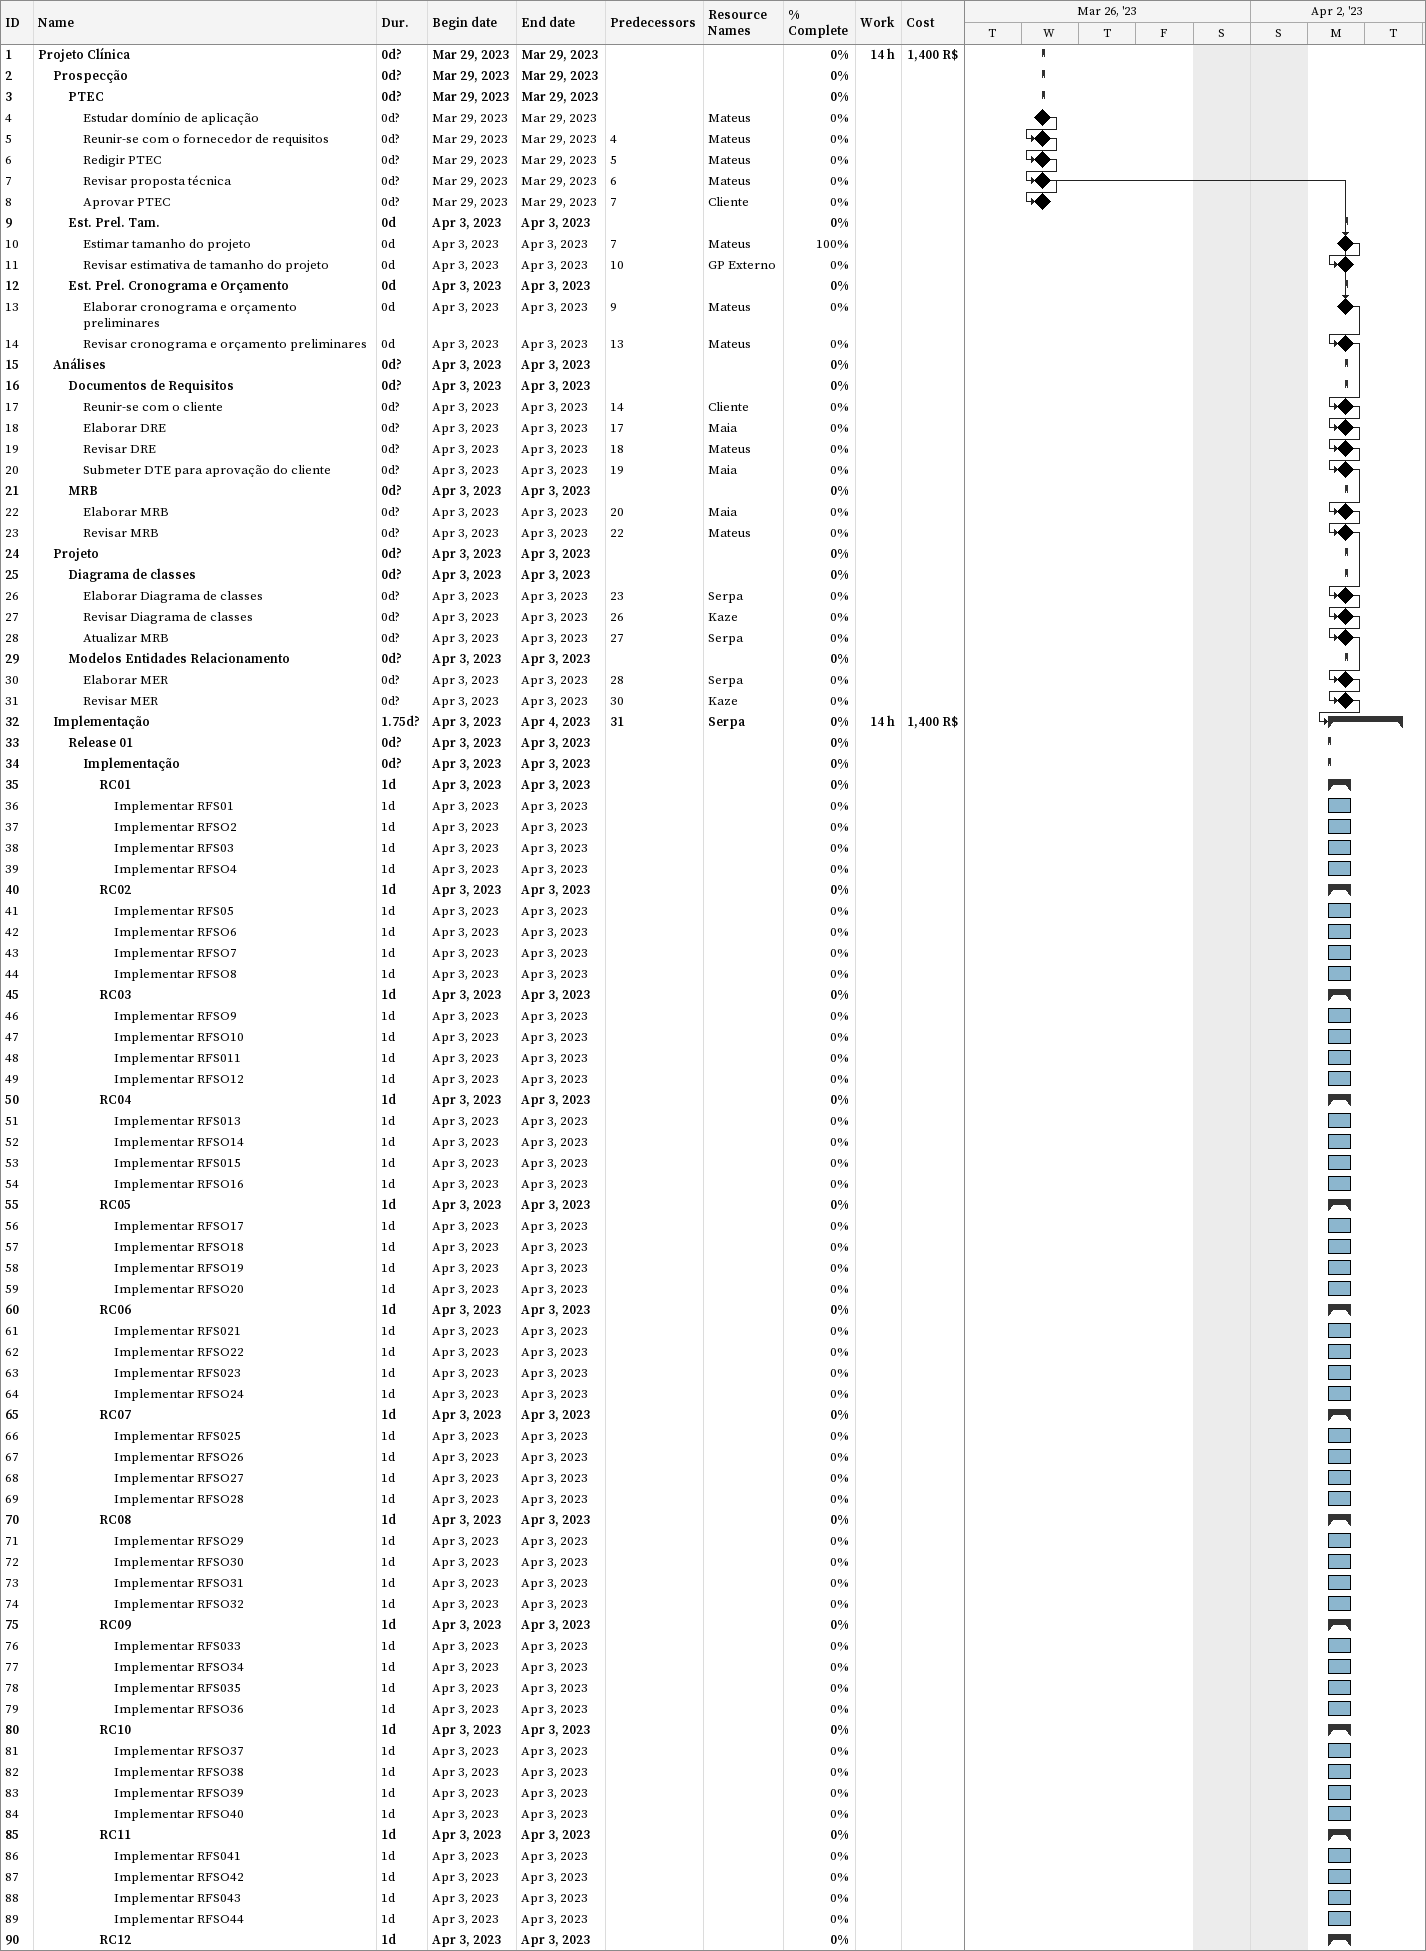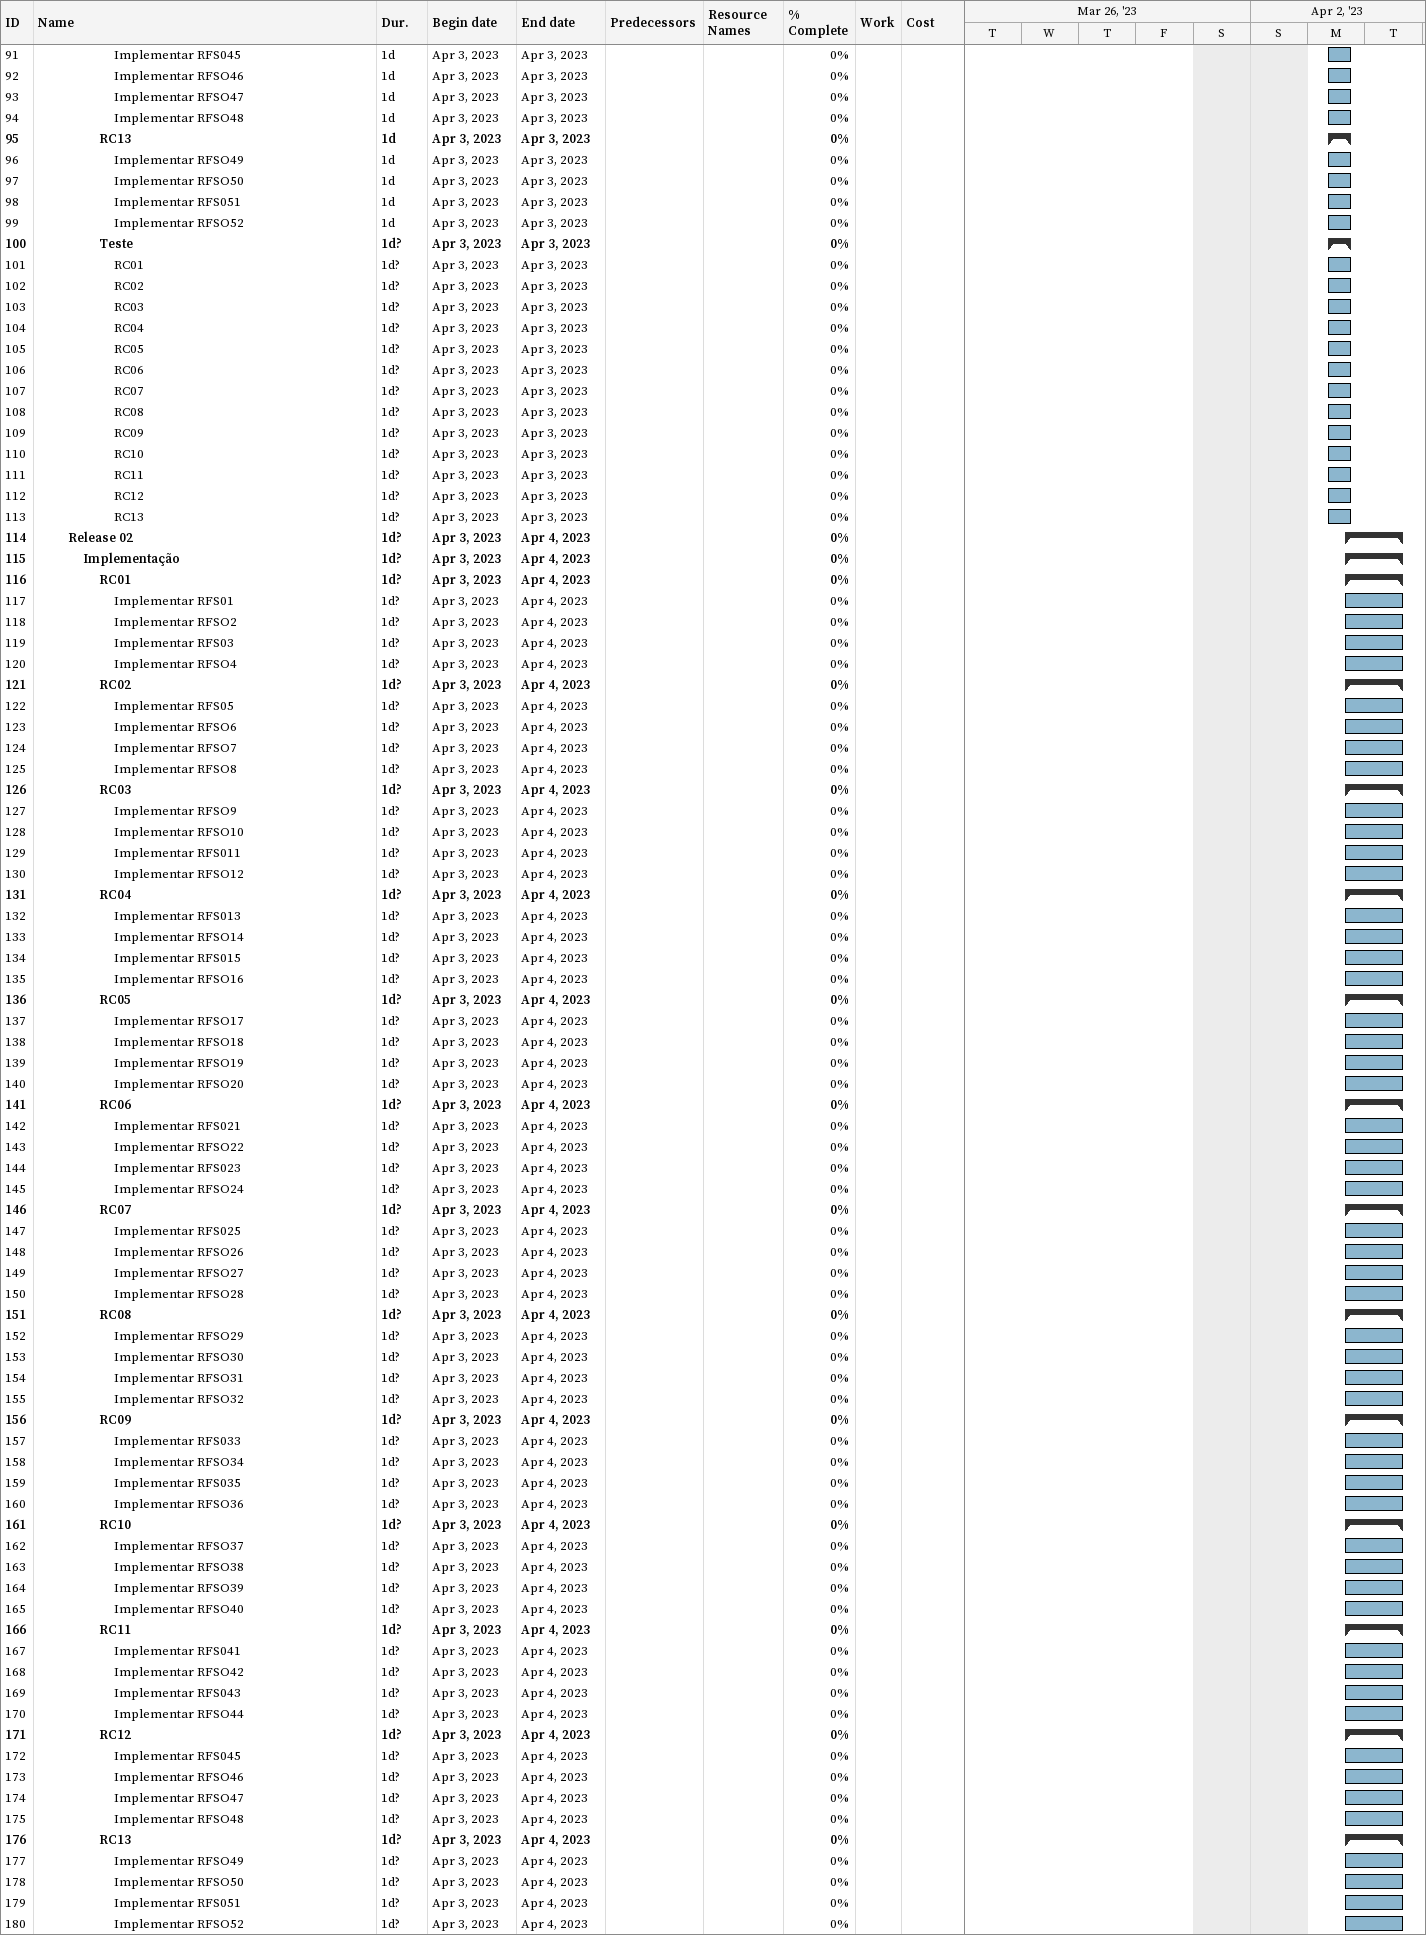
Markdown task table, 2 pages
| ID | Level | Task | Duration | Start | Finish | Predecessors | Resources | % complete | Work (h) | Cost (R$) |
|---|---|---|---|---|---|---|---|---|---|---|
| 1 | 1 | **Projeto Clínica** | 0d? | 2023-03-29 | 2023-03-29 |  |  | 0 | 14 | 1400 |
| 2 | 2 | **Prospecção** | 0d? | 2023-03-29 | 2023-03-29 |  |  | 0 |  |  |
| 3 | 3 | **PTEC** | 0d? | 2023-03-29 | 2023-03-29 |  |  | 0 |  |  |
| 4 | 4 | Estudar domínio de aplicação | 0d? | 2023-03-29 | 2023-03-29 |  | Mateus | 0 |  |  |
| 5 | 4 | Reunir-se com o fornecedor de requisitos | 0d? | 2023-03-29 | 2023-03-29 | 4 | Mateus | 0 |  |  |
| 6 | 4 | Redigir PTEC | 0d? | 2023-03-29 | 2023-03-29 | 5 | Mateus | 0 |  |  |
| 7 | 4 | Revisar proposta técnica | 0d? | 2023-03-29 | 2023-03-29 | 6 | Mateus | 0 |  |  |
| 8 | 4 | Aprovar PTEC | 0d? | 2023-03-29 | 2023-03-29 | 7 | Cliente | 0 |  |  |
| 9 | 3 | **Est. Prel. Tam.** | 0d | 2023-04-03 | 2023-04-03 |  |  | 0 |  |  |
| 10 | 4 | Estimar tamanho do projeto | 0d | 2023-04-03 | 2023-04-03 | 7 | Mateus | 100 |  |  |
| 11 | 4 | Revisar estimativa de tamanho do projeto | 0d | 2023-04-03 | 2023-04-03 | 10 | GP Externo | 0 |  |  |
| 12 | 3 | **Est. Prel. Cronograma e Orçamento** | 0d | 2023-04-03 | 2023-04-03 |  |  | 0 |  |  |
| 13 | 4 | Elaborar cronograma e orçamento preliminares | 0d | 2023-04-03 | 2023-04-03 | 9 | Mateus | 0 |  |  |
| 14 | 4 | Revisar cronograma e orçamento preliminares | 0d | 2023-04-03 | 2023-04-03 | 13 | Mateus | 0 |  |  |
| 15 | 2 | **Análises** | 0d? | 2023-04-03 | 2023-04-03 |  |  | 0 |  |  |
| 16 | 3 | **Documentos de Requisitos** | 0d? | 2023-04-03 | 2023-04-03 |  |  | 0 |  |  |
| 17 | 4 | Reunir-se com o cliente | 0d? | 2023-04-03 | 2023-04-03 | 14 | Cliente | 0 |  |  |
| 18 | 4 | Elaborar DRE | 0d? | 2023-04-03 | 2023-04-03 | 17 | Maia | 0 |  |  |
| 19 | 4 | Revisar DRE | 0d? | 2023-04-03 | 2023-04-03 | 18 | Mateus | 0 |  |  |
| 20 | 4 | Submeter DTE para aprovação do cliente | 0d? | 2023-04-03 | 2023-04-03 | 19 | Maia | 0 |  |  |
| 21 | 3 | **MRB** | 0d? | 2023-04-03 | 2023-04-03 |  |  | 0 |  |  |
| 22 | 4 | Elaborar MRB | 0d? | 2023-04-03 | 2023-04-03 | 20 | Maia | 0 |  |  |
| 23 | 4 | Revisar MRB | 0d? | 2023-04-03 | 2023-04-03 | 22 | Mateus | 0 |  |  |
| 24 | 2 | **Projeto** | 0d? | 2023-04-03 | 2023-04-03 |  |  | 0 |  |  |
| 25 | 3 | **Diagrama de classes** | 0d? | 2023-04-03 | 2023-04-03 |  |  | 0 |  |  |
| 26 | 4 | Elaborar Diagrama de classes | 0d? | 2023-04-03 | 2023-04-03 | 23 | Serpa | 0 |  |  |
| 27 | 4 | Revisar Diagrama de classes | 0d? | 2023-04-03 | 2023-04-03 | 26 | Kaze | 0 |  |  |
| 28 | 4 | Atualizar MRB | 0d? | 2023-04-03 | 2023-04-03 | 27 | Serpa | 0 |  |  |
| 29 | 3 | **Modelos Entidades Relacionamento** | 0d? | 2023-04-03 | 2023-04-03 |  |  | 0 |  |  |
| 30 | 4 | Elaborar MER | 0d? | 2023-04-03 | 2023-04-03 | 28 | Serpa | 0 |  |  |
| 31 | 4 | Revisar MER | 0d? | 2023-04-03 | 2023-04-03 | 30 | Kaze | 0 |  |  |
| 32 | 2 | **Implementação** | 1.75d? | 2023-04-03 | 2023-04-04 | 31 | Serpa | 0 | 14 | 1400 |
| 33 | 3 | **Release 01** | 0d? | 2023-04-03 | 2023-04-03 |  |  | 0 |  |  |
| 34 | 4 | **Implementação** | 0d? | 2023-04-03 | 2023-04-03 |  |  | 0 |  |  |
| 35 | 5 | **RC01** | 1d | 2023-04-03 | 2023-04-03 |  |  | 0 |  |  |
| 36 | 6 | Implementar RFS01 | 1d | 2023-04-03 | 2023-04-03 |  |  | 0 |  |  |
| 37 | 6 | Implementar RFSO2 | 1d | 2023-04-03 | 2023-04-03 |  |  | 0 |  |  |
| 38 | 6 | Implementar RFS03 | 1d | 2023-04-03 | 2023-04-03 |  |  | 0 |  |  |
| 39 | 6 | Implementar RFSO4 | 1d | 2023-04-03 | 2023-04-03 |  |  | 0 |  |  |
| 40 | 5 | **RC02** | 1d | 2023-04-03 | 2023-04-03 |  |  | 0 |  |  |
| 41 | 6 | Implementar RFS05 | 1d | 2023-04-03 | 2023-04-03 |  |  | 0 |  |  |
| 42 | 6 | Implementar RFSO6 | 1d | 2023-04-03 | 2023-04-03 |  |  | 0 |  |  |
| 43 | 6 | Implementar RFSO7 | 1d | 2023-04-03 | 2023-04-03 |  |  | 0 |  |  |
| 44 | 6 | Implementar RFSO8 | 1d | 2023-04-03 | 2023-04-03 |  |  | 0 |  |  |
| 45 | 5 | **RC03** | 1d | 2023-04-03 | 2023-04-03 |  |  | 0 |  |  |
| 46 | 6 | Implementar RFSO9 | 1d | 2023-04-03 | 2023-04-03 |  |  | 0 |  |  |
| 47 | 6 | Implementar RFSO10 | 1d | 2023-04-03 | 2023-04-03 |  |  | 0 |  |  |
| 48 | 6 | Implementar RFS011 | 1d | 2023-04-03 | 2023-04-03 |  |  | 0 |  |  |
| 49 | 6 | Implementar RFSO12 | 1d | 2023-04-03 | 2023-04-03 |  |  | 0 |  |  |
| 50 | 5 | **RC04** | 1d | 2023-04-03 | 2023-04-03 |  |  | 0 |  |  |
| 51 | 6 | Implementar RFS013 | 1d | 2023-04-03 | 2023-04-03 |  |  | 0 |  |  |
| 52 | 6 | Implementar RFSO14 | 1d | 2023-04-03 | 2023-04-03 |  |  | 0 |  |  |
| 53 | 6 | Implementar RFS015 | 1d | 2023-04-03 | 2023-04-03 |  |  | 0 |  |  |
| 54 | 6 | Implementar RFSO16 | 1d | 2023-04-03 | 2023-04-03 |  |  | 0 |  |  |
| 55 | 5 | **RC05** | 1d | 2023-04-03 | 2023-04-03 |  |  | 0 |  |  |
| 56 | 6 | Implementar RFSO17 | 1d | 2023-04-03 | 2023-04-03 |  |  | 0 |  |  |
| 57 | 6 | Implementar RFSO18 | 1d | 2023-04-03 | 2023-04-03 |  |  | 0 |  |  |
| 58 | 6 | Implementar RFSO19 | 1d | 2023-04-03 | 2023-04-03 |  |  | 0 |  |  |
| 59 | 6 | Implementar RFSO20 | 1d | 2023-04-03 | 2023-04-03 |  |  | 0 |  |  |
| 60 | 5 | **RC06** | 1d | 2023-04-03 | 2023-04-03 |  |  | 0 |  |  |
| 61 | 6 | Implementar RFS021 | 1d | 2023-04-03 | 2023-04-03 |  |  | 0 |  |  |
| 62 | 6 | Implementar RFSO22 | 1d | 2023-04-03 | 2023-04-03 |  |  | 0 |  |  |
| 63 | 6 | Implementar RFS023 | 1d | 2023-04-03 | 2023-04-03 |  |  | 0 |  |  |
| 64 | 6 | Implementar RFSO24 | 1d | 2023-04-03 | 2023-04-03 |  |  | 0 |  |  |
| 65 | 5 | **RC07** | 1d | 2023-04-03 | 2023-04-03 |  |  | 0 |  |  |
| 66 | 6 | Implementar RFS025 | 1d | 2023-04-03 | 2023-04-03 |  |  | 0 |  |  |
| 67 | 6 | Implementar RFSO26 | 1d | 2023-04-03 | 2023-04-03 |  |  | 0 |  |  |
| 68 | 6 | Implementar RFSO27 | 1d | 2023-04-03 | 2023-04-03 |  |  | 0 |  |  |
| 69 | 6 | Implementar RFSO28 | 1d | 2023-04-03 | 2023-04-03 |  |  | 0 |  |  |
| 70 | 5 | **RC08** | 1d | 2023-04-03 | 2023-04-03 |  |  | 0 |  |  |
| 71 | 6 | Implementar RFSO29 | 1d | 2023-04-03 | 2023-04-03 |  |  | 0 |  |  |
| 72 | 6 | Implementar RFSO30 | 1d | 2023-04-03 | 2023-04-03 |  |  | 0 |  |  |
| 73 | 6 | Implementar RFSO31 | 1d | 2023-04-03 | 2023-04-03 |  |  | 0 |  |  |
| 74 | 6 | Implementar RFSO32 | 1d | 2023-04-03 | 2023-04-03 |  |  | 0 |  |  |
| 75 | 5 | **RC09** | 1d | 2023-04-03 | 2023-04-03 |  |  | 0 |  |  |
| 76 | 6 | Implementar RFS033 | 1d | 2023-04-03 | 2023-04-03 |  |  | 0 |  |  |
| 77 | 6 | Implementar RFSO34 | 1d | 2023-04-03 | 2023-04-03 |  |  | 0 |  |  |
| 78 | 6 | Implementar RFS035 | 1d | 2023-04-03 | 2023-04-03 |  |  | 0 |  |  |
| 79 | 6 | Implementar RFSO36 | 1d | 2023-04-03 | 2023-04-03 |  |  | 0 |  |  |
| 80 | 5 | **RC10** | 1d | 2023-04-03 | 2023-04-03 |  |  | 0 |  |  |
| 81 | 6 | Implementar RFSO37 | 1d | 2023-04-03 | 2023-04-03 |  |  | 0 |  |  |
| 82 | 6 | Implementar RFSO38 | 1d | 2023-04-03 | 2023-04-03 |  |  | 0 |  |  |
| 83 | 6 | Implementar RFSO39 | 1d | 2023-04-03 | 2023-04-03 |  |  | 0 |  |  |
| 84 | 6 | Implementar RFSO40 | 1d | 2023-04-03 | 2023-04-03 |  |  | 0 |  |  |
| 85 | 5 | **RC11** | 1d | 2023-04-03 | 2023-04-03 |  |  | 0 |  |  |
| 86 | 6 | Implementar RFS041 | 1d | 2023-04-03 | 2023-04-03 |  |  | 0 |  |  |
| 87 | 6 | Implementar RFSO42 | 1d | 2023-04-03 | 2023-04-03 |  |  | 0 |  |  |
| 88 | 6 | Implementar RFS043 | 1d | 2023-04-03 | 2023-04-03 |  |  | 0 |  |  |
| 89 | 6 | Implementar RFSO44 | 1d | 2023-04-03 | 2023-04-03 |  |  | 0 |  |  |
| 90 | 5 | **RC12** | 1d | 2023-04-03 | 2023-04-03 |  |  | 0 |  |  |
| 91 | 6 | Implementar RFS045 | 1d | 2023-04-03 | 2023-04-03 |  |  | 0 |  |  |
| 92 | 6 | Implementar RFSO46 | 1d | 2023-04-03 | 2023-04-03 |  |  | 0 |  |  |
| 93 | 6 | Implementar RFSO47 | 1d | 2023-04-03 | 2023-04-03 |  |  | 0 |  |  |
| 94 | 6 | Implementar RFSO48 | 1d | 2023-04-03 | 2023-04-03 |  |  | 0 |  |  |
| 95 | 5 | **RC13** | 1d | 2023-04-03 | 2023-04-03 |  |  | 0 |  |  |
| 96 | 6 | Implementar RFSO49 | 1d | 2023-04-03 | 2023-04-03 |  |  | 0 |  |  |
| 97 | 6 | Implementar RFSO50 | 1d | 2023-04-03 | 2023-04-03 |  |  | 0 |  |  |
| 98 | 6 | Implementar RFS051 | 1d | 2023-04-03 | 2023-04-03 |  |  | 0 |  |  |
| 99 | 6 | Implementar RFSO52 | 1d | 2023-04-03 | 2023-04-03 |  |  | 0 |  |  |
| 100 | 5 | **Teste** | 1d? | 2023-04-03 | 2023-04-03 |  |  | 0 |  |  |
| 101 | 6 | RC01 | 1d? | 2023-04-03 | 2023-04-03 |  |  | 0 |  |  |
| 102 | 6 | RC02 | 1d? | 2023-04-03 | 2023-04-03 |  |  | 0 |  |  |
| 103 | 6 | RC03 | 1d? | 2023-04-03 | 2023-04-03 |  |  | 0 |  |  |
| 104 | 6 | RC04 | 1d? | 2023-04-03 | 2023-04-03 |  |  | 0 |  |  |
| 105 | 6 | RC05 | 1d? | 2023-04-03 | 2023-04-03 |  |  | 0 |  |  |
| 106 | 6 | RC06 | 1d? | 2023-04-03 | 2023-04-03 |  |  | 0 |  |  |
| 107 | 6 | RC07 | 1d? | 2023-04-03 | 2023-04-03 |  |  | 0 |  |  |
| 108 | 6 | RC08 | 1d? | 2023-04-03 | 2023-04-03 |  |  | 0 |  |  |
| 109 | 6 | RC09 | 1d? | 2023-04-03 | 2023-04-03 |  |  | 0 |  |  |
| 110 | 6 | RC10 | 1d? | 2023-04-03 | 2023-04-03 |  |  | 0 |  |  |
| 111 | 6 | RC11 | 1d? | 2023-04-03 | 2023-04-03 |  |  | 0 |  |  |
| 112 | 6 | RC12 | 1d? | 2023-04-03 | 2023-04-03 |  |  | 0 |  |  |
| 113 | 6 | RC13 | 1d? | 2023-04-03 | 2023-04-03 |  |  | 0 |  |  |
| 114 | 3 | **Release 02** | 1d? | 2023-04-03 | 2023-04-04 |  |  | 0 |  |  |
| 115 | 4 | **Implementação** | 1d? | 2023-04-03 | 2023-04-04 |  |  | 0 |  |  |
| 116 | 5 | **RC01** | 1d? | 2023-04-03 | 2023-04-04 |  |  | 0 |  |  |
| 117 | 6 | Implementar RFS01 | 1d? | 2023-04-03 | 2023-04-04 |  |  | 0 |  |  |
| 118 | 6 | Implementar RFSO2 | 1d? | 2023-04-03 | 2023-04-04 |  |  | 0 |  |  |
| 119 | 6 | Implementar RFS03 | 1d? | 2023-04-03 | 2023-04-04 |  |  | 0 |  |  |
| 120 | 6 | Implementar RFSO4 | 1d? | 2023-04-03 | 2023-04-04 |  |  | 0 |  |  |
| 121 | 5 | **RC02** | 1d? | 2023-04-03 | 2023-04-04 |  |  | 0 |  |  |
| 122 | 6 | Implementar RFS05 | 1d? | 2023-04-03 | 2023-04-04 |  |  | 0 |  |  |
| 123 | 6 | Implementar RFSO6 | 1d? | 2023-04-03 | 2023-04-04 |  |  | 0 |  |  |
| 124 | 6 | Implementar RFSO7 | 1d? | 2023-04-03 | 2023-04-04 |  |  | 0 |  |  |
| 125 | 6 | Implementar RFSO8 | 1d? | 2023-04-03 | 2023-04-04 |  |  | 0 |  |  |
| 126 | 5 | **RC03** | 1d? | 2023-04-03 | 2023-04-04 |  |  | 0 |  |  |
| 127 | 6 | Implementar RFSO9 | 1d? | 2023-04-03 | 2023-04-04 |  |  | 0 |  |  |
| 128 | 6 | Implementar RFSO10 | 1d? | 2023-04-03 | 2023-04-04 |  |  | 0 |  |  |
| 129 | 6 | Implementar RFS011 | 1d? | 2023-04-03 | 2023-04-04 |  |  | 0 |  |  |
| 130 | 6 | Implementar RFSO12 | 1d? | 2023-04-03 | 2023-04-04 |  |  | 0 |  |  |
| 131 | 5 | **RC04** | 1d? | 2023-04-03 | 2023-04-04 |  |  | 0 |  |  |
| 132 | 6 | Implementar RFS013 | 1d? | 2023-04-03 | 2023-04-04 |  |  | 0 |  |  |
| 133 | 6 | Implementar RFSO14 | 1d? | 2023-04-03 | 2023-04-04 |  |  | 0 |  |  |
| 134 | 6 | Implementar RFS015 | 1d? | 2023-04-03 | 2023-04-04 |  |  | 0 |  |  |
| 135 | 6 | Implementar RFSO16 | 1d? | 2023-04-03 | 2023-04-04 |  |  | 0 |  |  |
| 136 | 5 | **RC05** | 1d? | 2023-04-03 | 2023-04-04 |  |  | 0 |  |  |
| 137 | 6 | Implementar RFSO17 | 1d? | 2023-04-03 | 2023-04-04 |  |  | 0 |  |  |
| 138 | 6 | Implementar RFSO18 | 1d? | 2023-04-03 | 2023-04-04 |  |  | 0 |  |  |
| 139 | 6 | Implementar RFSO19 | 1d? | 2023-04-03 | 2023-04-04 |  |  | 0 |  |  |
| 140 | 6 | Implementar RFSO20 | 1d? | 2023-04-03 | 2023-04-04 |  |  | 0 |  |  |
| 141 | 5 | **RC06** | 1d? | 2023-04-03 | 2023-04-04 |  |  | 0 |  |  |
| 142 | 6 | Implementar RFS021 | 1d? | 2023-04-03 | 2023-04-04 |  |  | 0 |  |  |
| 143 | 6 | Implementar RFSO22 | 1d? | 2023-04-03 | 2023-04-04 |  |  | 0 |  |  |
| 144 | 6 | Implementar RFS023 | 1d? | 2023-04-03 | 2023-04-04 |  |  | 0 |  |  |
| 145 | 6 | Implementar RFSO24 | 1d? | 2023-04-03 | 2023-04-04 |  |  | 0 |  |  |
| 146 | 5 | **RC07** | 1d? | 2023-04-03 | 2023-04-04 |  |  | 0 |  |  |
| 147 | 6 | Implementar RFS025 | 1d? | 2023-04-03 | 2023-04-04 |  |  | 0 |  |  |
| 148 | 6 | Implementar RFSO26 | 1d? | 2023-04-03 | 2023-04-04 |  |  | 0 |  |  |
| 149 | 6 | Implementar RFSO27 | 1d? | 2023-04-03 | 2023-04-04 |  |  | 0 |  |  |
| 150 | 6 | Implementar RFSO28 | 1d? | 2023-04-03 | 2023-04-04 |  |  | 0 |  |  |
| 151 | 5 | **RC08** | 1d? | 2023-04-03 | 2023-04-04 |  |  | 0 |  |  |
| 152 | 6 | Implementar RFSO29 | 1d? | 2023-04-03 | 2023-04-04 |  |  | 0 |  |  |
| 153 | 6 | Implementar RFSO30 | 1d? | 2023-04-03 | 2023-04-04 |  |  | 0 |  |  |
| 154 | 6 | Implementar RFSO31 | 1d? | 2023-04-03 | 2023-04-04 |  |  | 0 |  |  |
| 155 | 6 | Implementar RFSO32 | 1d? | 2023-04-03 | 2023-04-04 |  |  | 0 |  |  |
| 156 | 5 | **RC09** | 1d? | 2023-04-03 | 2023-04-04 |  |  | 0 |  |  |
| 157 | 6 | Implementar RFS033 | 1d? | 2023-04-03 | 2023-04-04 |  |  | 0 |  |  |
| 158 | 6 | Implementar RFSO34 | 1d? | 2023-04-03 | 2023-04-04 |  |  | 0 |  |  |
| 159 | 6 | Implementar RFS035 | 1d? | 2023-04-03 | 2023-04-04 |  |  | 0 |  |  |
| 160 | 6 | Implementar RFSO36 | 1d? | 2023-04-03 | 2023-04-04 |  |  | 0 |  |  |
| 161 | 5 | **RC10** | 1d? | 2023-04-03 | 2023-04-04 |  |  | 0 |  |  |
| 162 | 6 | Implementar RFSO37 | 1d? | 2023-04-03 | 2023-04-04 |  |  | 0 |  |  |
| 163 | 6 | Implementar RFSO38 | 1d? | 2023-04-03 | 2023-04-04 |  |  | 0 |  |  |
| 164 | 6 | Implementar RFSO39 | 1d? | 2023-04-03 | 2023-04-04 |  |  | 0 |  |  |
| 165 | 6 | Implementar RFSO40 | 1d? | 2023-04-03 | 2023-04-04 |  |  | 0 |  |  |
| 166 | 5 | **RC11** | 1d? | 2023-04-03 | 2023-04-04 |  |  | 0 |  |  |
| 167 | 6 | Implementar RFS041 | 1d? | 2023-04-03 | 2023-04-04 |  |  | 0 |  |  |
| 168 | 6 | Implementar RFSO42 | 1d? | 2023-04-03 | 2023-04-04 |  |  | 0 |  |  |
| 169 | 6 | Implementar RFS043 | 1d? | 2023-04-03 | 2023-04-04 |  |  | 0 |  |  |
| 170 | 6 | Implementar RFSO44 | 1d? | 2023-04-03 | 2023-04-04 |  |  | 0 |  |  |
| 171 | 5 | **RC12** | 1d? | 2023-04-03 | 2023-04-04 |  |  | 0 |  |  |
| 172 | 6 | Implementar RFS045 | 1d? | 2023-04-03 | 2023-04-04 |  |  | 0 |  |  |
| 173 | 6 | Implementar RFSO46 | 1d? | 2023-04-03 | 2023-04-04 |  |  | 0 |  |  |
| 174 | 6 | Implementar RFSO47 | 1d? | 2023-04-03 | 2023-04-04 |  |  | 0 |  |  |
| 175 | 6 | Implementar RFSO48 | 1d? | 2023-04-03 | 2023-04-04 |  |  | 0 |  |  |
| 176 | 5 | **RC13** | 1d? | 2023-04-03 | 2023-04-04 |  |  | 0 |  |  |
| 177 | 6 | Implementar RFSO49 | 1d? | 2023-04-03 | 2023-04-04 |  |  | 0 |  |  |
| 178 | 6 | Implementar RFSO50 | 1d? | 2023-04-03 | 2023-04-04 |  |  | 0 |  |  |
| 179 | 6 | Implementar RFS051 | 1d? | 2023-04-03 | 2023-04-04 |  |  | 0 |  |  |
| 180 | 6 | Implementar RFSO52 | 1d? | 2023-04-03 | 2023-04-04 |  |  | 0 |  |  |
